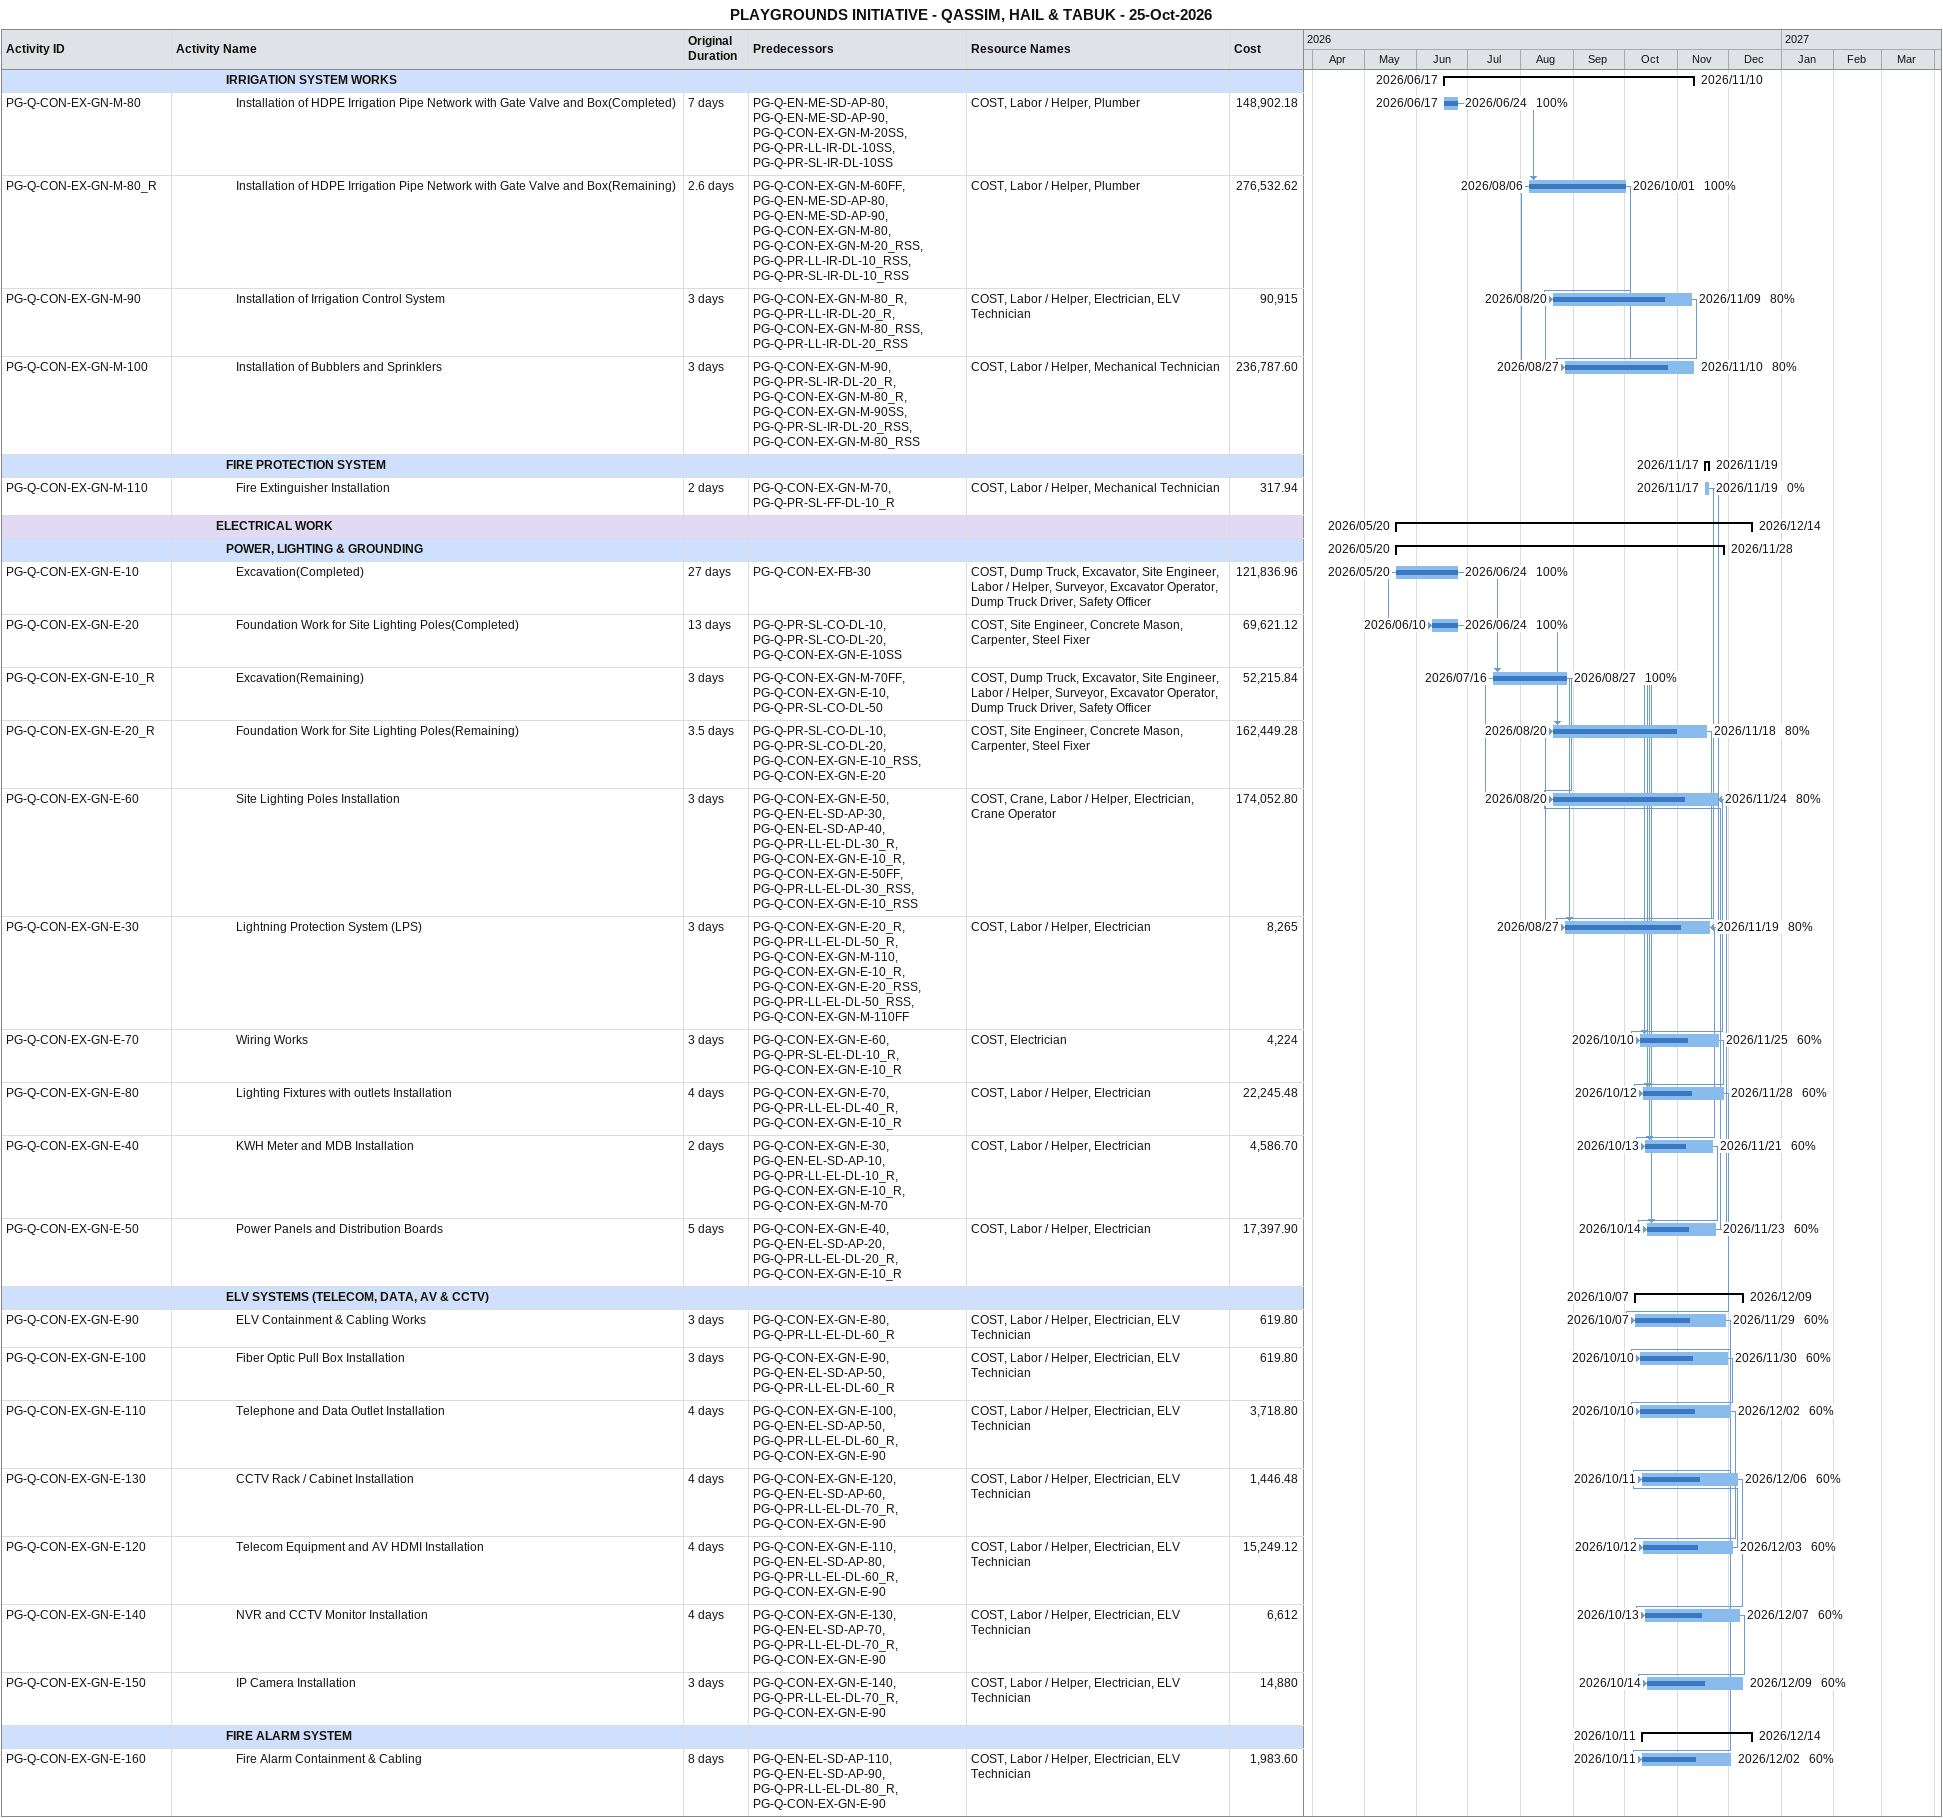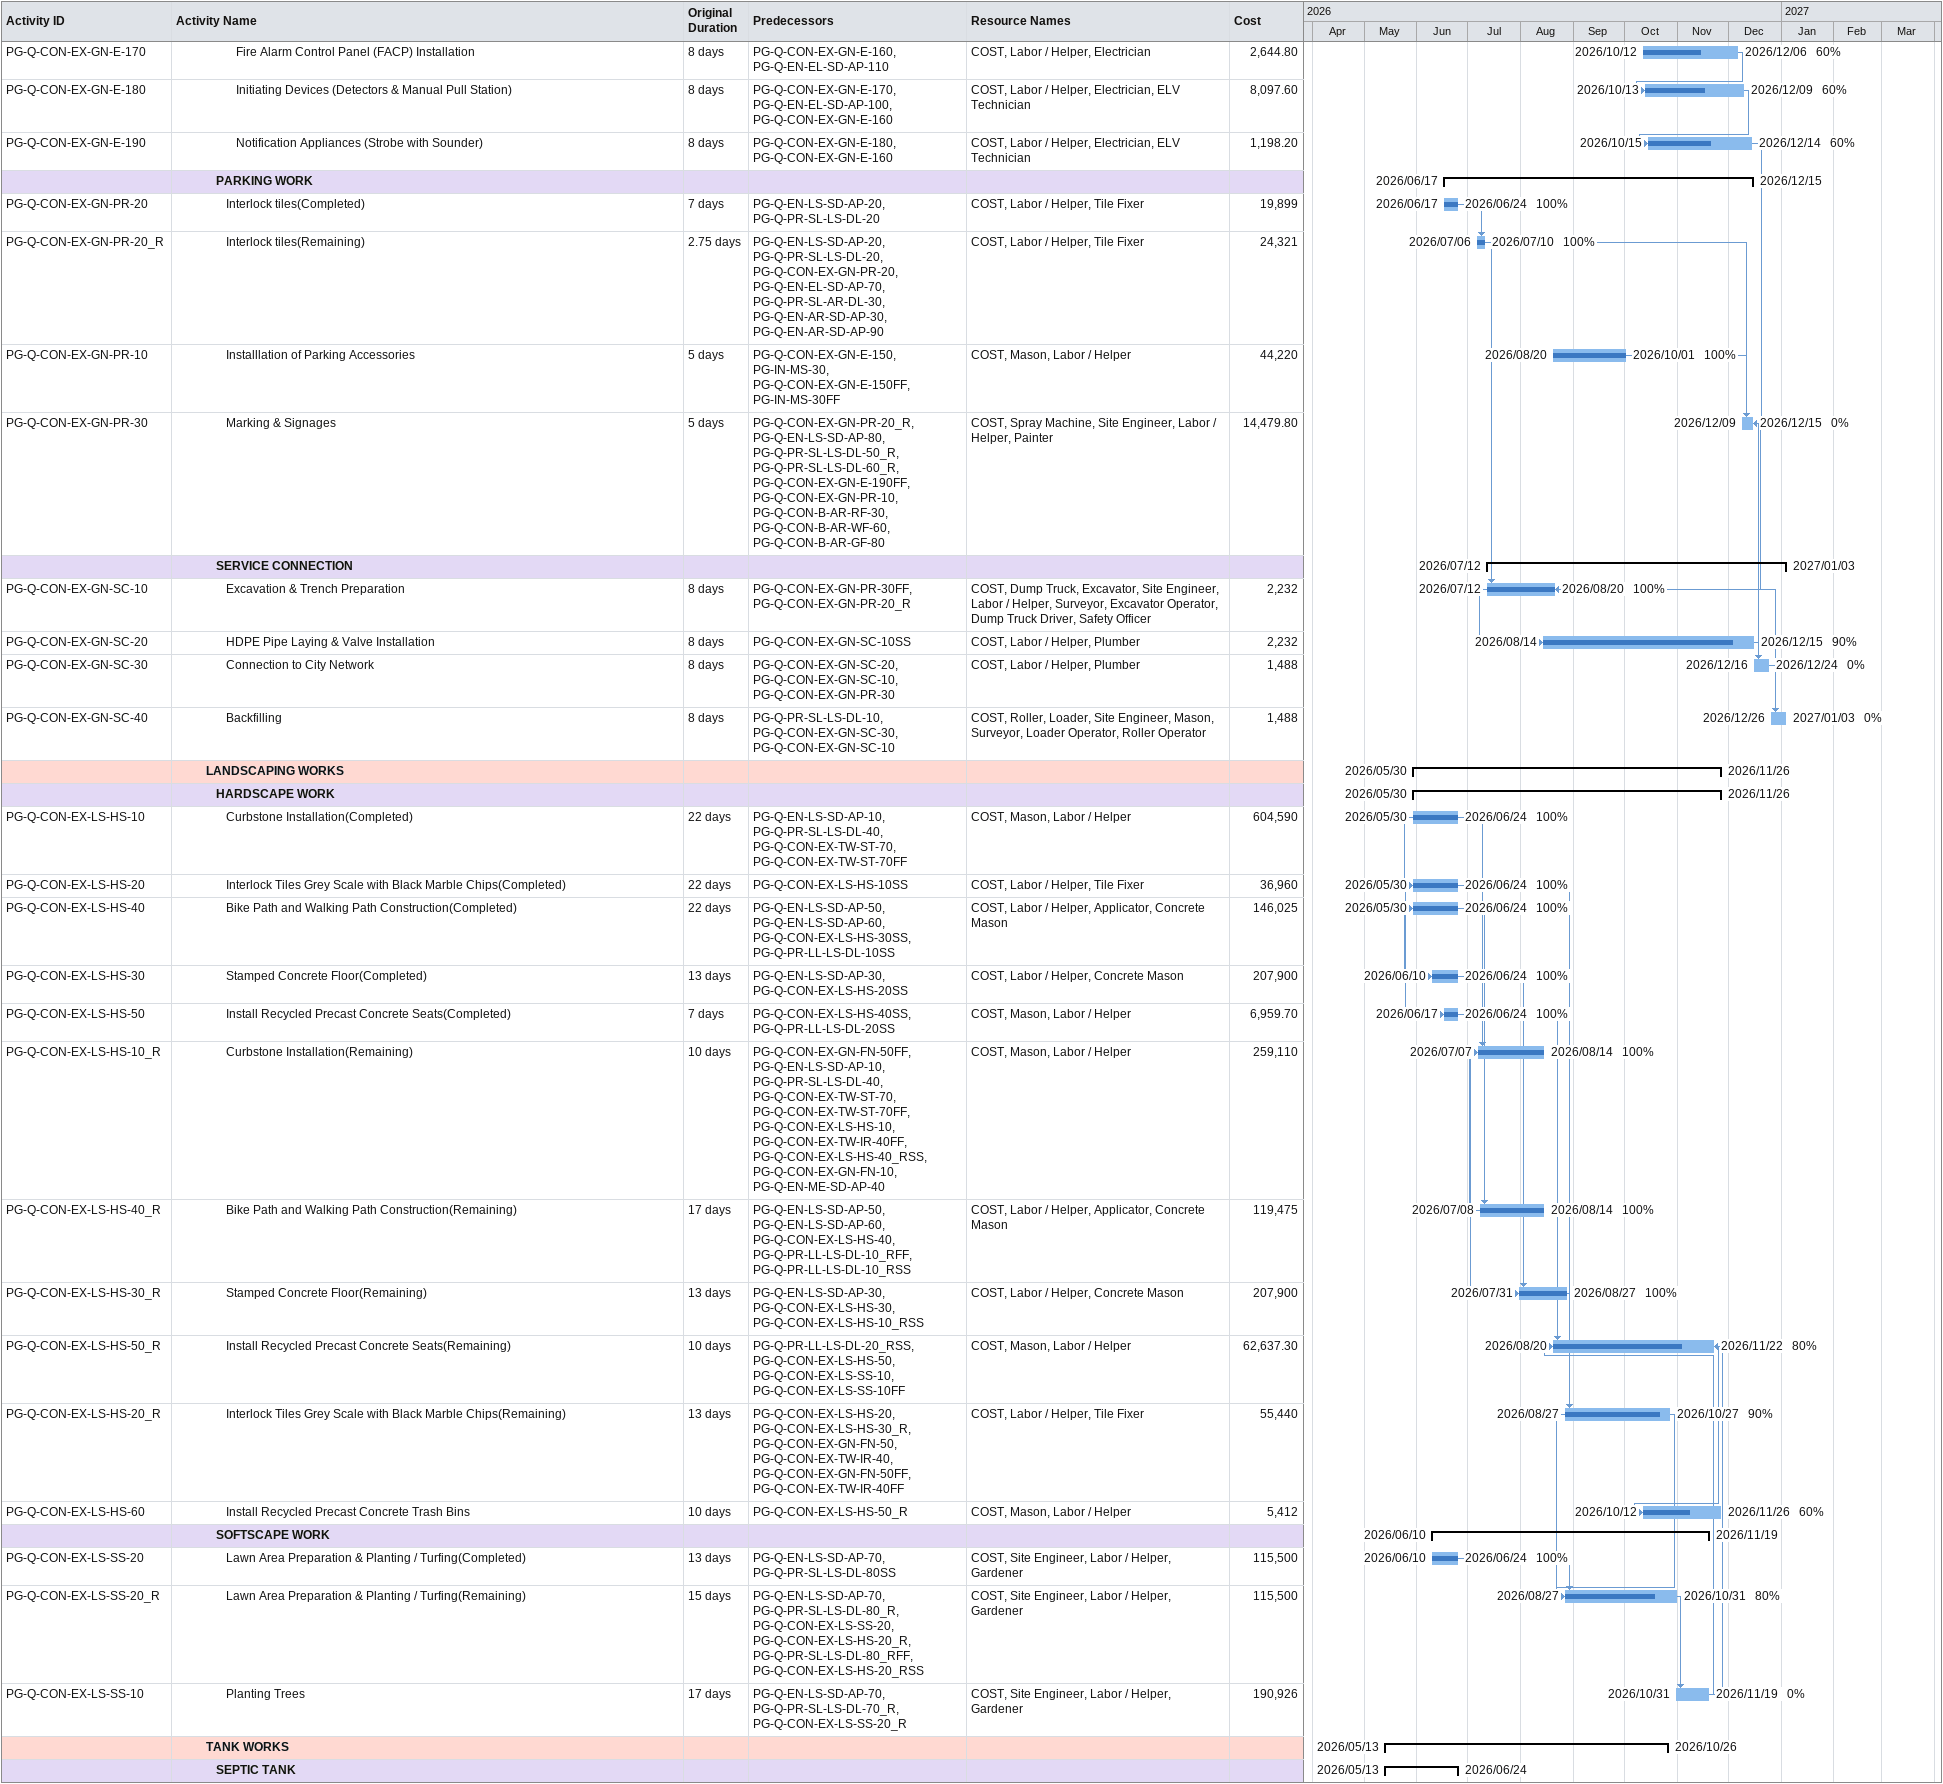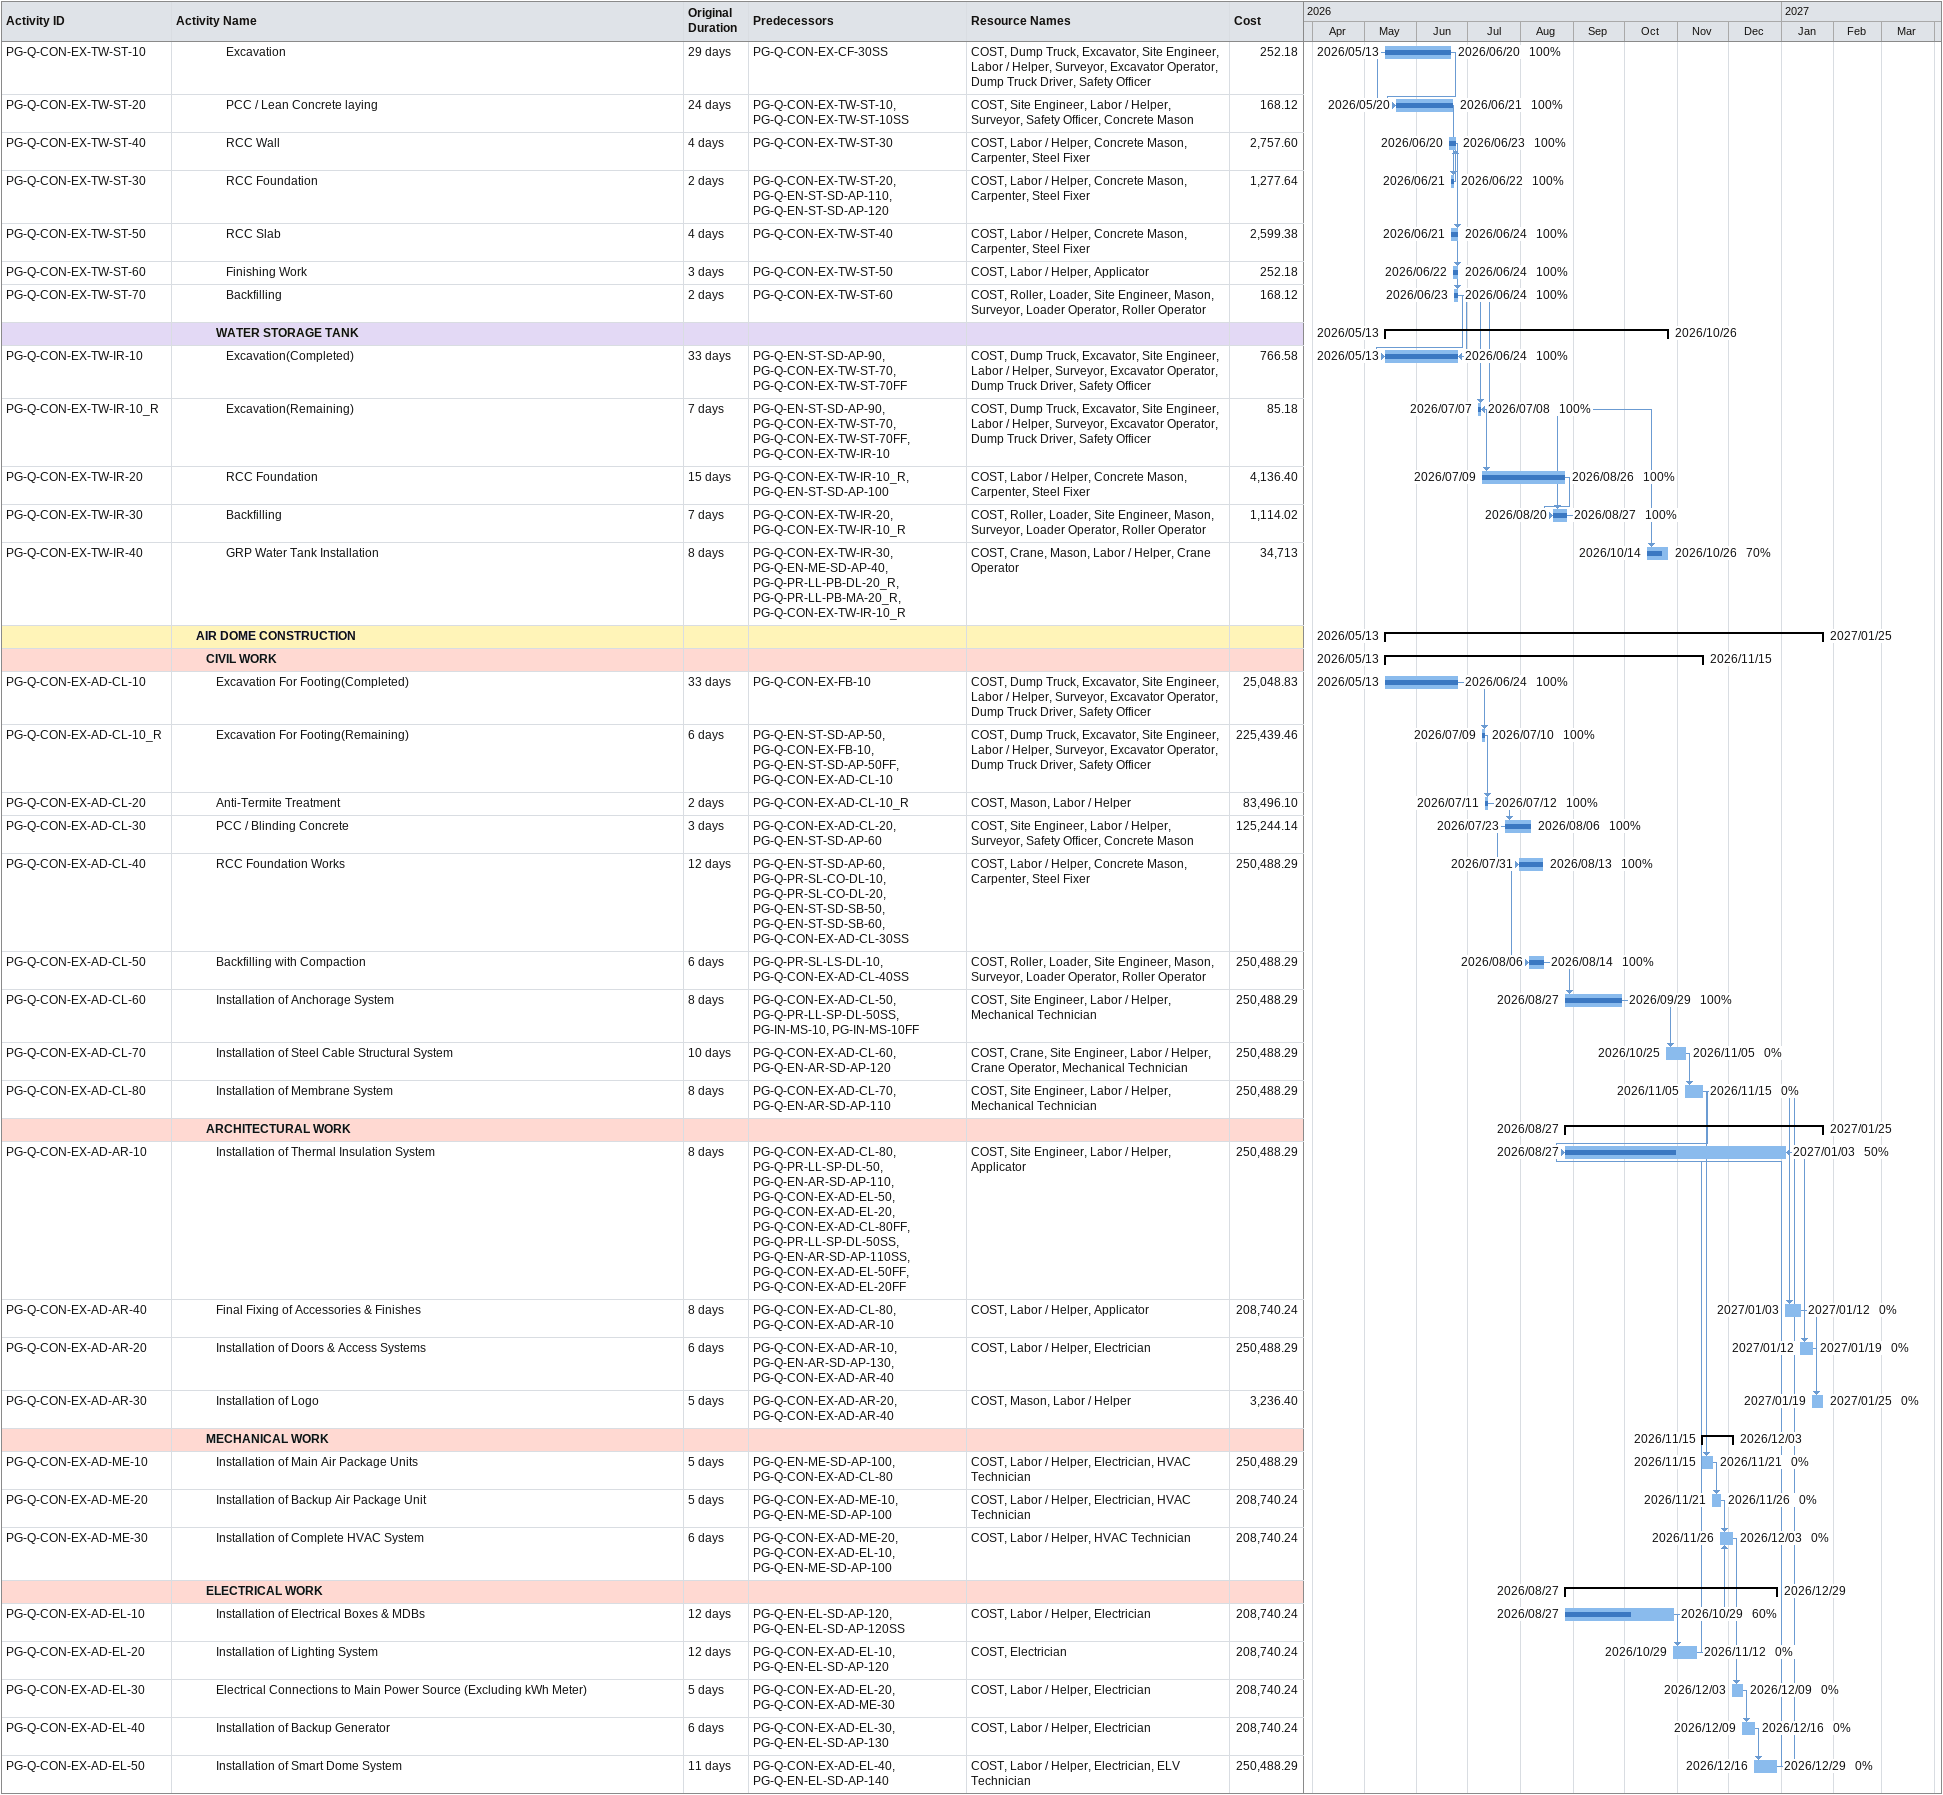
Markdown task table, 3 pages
PLAYGROUNDS INITIATIVE - QASSIM, HAIL & TABUK - 25-Oct-2026

| ID | Level | Task | Original duration | Start | Finish | Predecessors | Resources | % complete | Cost |
|---|---|---|---|---|---|---|---|---|---|
|  | 6 | **IRRIGATION SYSTEM WORKS** |  | 2026-06-17 | 2026-11-10 |  |  |  |  |
| PG-Q-CON-EX-GN-M-80 | 7 | Installation of HDPE Irrigation Pipe Network with Gate Valve and Box(Completed) | 7d | 2026-06-17 | 2026-06-24 | PG-Q-EN-ME-SD-AP-80, PG-Q-EN-ME-SD-AP-90, PG-Q-CON-EX-GN-M-20SS, PG-Q-PR-LL-IR-DL-10SS, PG-Q-PR-SL-IR-DL-10SS | COST, Labor / Helper, Plumber | 100 | 148902.18 |
| PG-Q-CON-EX-GN-M-80_R | 7 | Installation of HDPE Irrigation Pipe Network with Gate Valve and Box(Remaining) | 2.6d | 2026-08-06 | 2026-10-01 | PG-Q-CON-EX-GN-M-60FF, PG-Q-EN-ME-SD-AP-80, PG-Q-EN-ME-SD-AP-90, PG-Q-CON-EX-GN-M-80, PG-Q-CON-EX-GN-M-20_RSS, PG-Q-PR-LL-IR-DL-10_RSS, PG-Q-PR-SL-IR-DL-10_RSS | COST, Labor / Helper, Plumber | 100 | 276532.62 |
| PG-Q-CON-EX-GN-M-90 | 7 | Installation of Irrigation Control System | 3d | 2026-08-20 | 2026-11-09 | PG-Q-CON-EX-GN-M-80_R, PG-Q-PR-LL-IR-DL-20_R, PG-Q-CON-EX-GN-M-80_RSS, PG-Q-PR-LL-IR-DL-20_RSS | COST, Labor / Helper, Electrician, ELV Technician | 80 | 90915 |
| PG-Q-CON-EX-GN-M-100 | 7 | Installation of Bubblers and Sprinklers | 3d | 2026-08-27 | 2026-11-10 | PG-Q-CON-EX-GN-M-90, PG-Q-PR-SL-IR-DL-20_R, PG-Q-CON-EX-GN-M-80_R, PG-Q-CON-EX-GN-M-90SS, PG-Q-PR-SL-IR-DL-20_RSS, PG-Q-CON-EX-GN-M-80_RSS | COST, Labor / Helper, Mechanical Technician | 80 | 236787.60 |
|  | 6 | **FIRE PROTECTION SYSTEM** |  | 2026-11-17 | 2026-11-19 |  |  |  |  |
| PG-Q-CON-EX-GN-M-110 | 7 | Fire Extinguisher Installation | 2d | 2026-11-17 | 2026-11-19 | PG-Q-CON-EX-GN-M-70, PG-Q-PR-SL-FF-DL-10_R | COST, Labor / Helper, Mechanical Technician | 0 | 317.94 |
|  | 5 | **ELECTRICAL WORK** |  | 2026-05-20 | 2026-12-14 |  |  |  |  |
|  | 6 | **POWER, LIGHTING & GROUNDING** |  | 2026-05-20 | 2026-11-28 |  |  |  |  |
| PG-Q-CON-EX-GN-E-10 | 7 | Excavation(Completed) | 27d | 2026-05-20 | 2026-06-24 | PG-Q-CON-EX-FB-30 | COST, Dump Truck, Excavator, Site Engineer, Labor / Helper, Surveyor, Excavator Operator, Dump Truck Driver, Safety Officer | 100 | 121836.96 |
| PG-Q-CON-EX-GN-E-20 | 7 | Foundation Work for Site Lighting Poles(Completed) | 13d | 2026-06-10 | 2026-06-24 | PG-Q-PR-SL-CO-DL-10, PG-Q-PR-SL-CO-DL-20, PG-Q-CON-EX-GN-E-10SS | COST, Site Engineer, Concrete Mason, Carpenter, Steel Fixer | 100 | 69621.12 |
| PG-Q-CON-EX-GN-E-10_R | 7 | Excavation(Remaining) | 3d | 2026-07-16 | 2026-08-27 | PG-Q-CON-EX-GN-M-70FF, PG-Q-CON-EX-GN-E-10, PG-Q-PR-SL-CO-DL-50 | COST, Dump Truck, Excavator, Site Engineer, Labor / Helper, Surveyor, Excavator Operator, Dump Truck Driver, Safety Officer | 100 | 52215.84 |
| PG-Q-CON-EX-GN-E-20_R | 7 | Foundation Work for Site Lighting Poles(Remaining) | 3.5d | 2026-08-20 | 2026-11-18 | PG-Q-PR-SL-CO-DL-10, PG-Q-PR-SL-CO-DL-20, PG-Q-CON-EX-GN-E-10_RSS, PG-Q-CON-EX-GN-E-20 | COST, Site Engineer, Concrete Mason, Carpenter, Steel Fixer | 80 | 162449.28 |
| PG-Q-CON-EX-GN-E-60 | 7 | Site Lighting Poles Installation | 3d | 2026-08-20 | 2026-11-24 | PG-Q-CON-EX-GN-E-50, PG-Q-EN-EL-SD-AP-30, PG-Q-EN-EL-SD-AP-40, PG-Q-PR-LL-EL-DL-30_R, PG-Q-CON-EX-GN-E-10_R, PG-Q-CON-EX-GN-E-50FF, PG-Q-PR-LL-EL-DL-30_RSS, PG-Q-CON-EX-GN-E-10_RSS | COST, Crane, Labor / Helper, Electrician, Crane Operator | 80 | 174052.80 |
| PG-Q-CON-EX-GN-E-30 | 7 | Lightning Protection System (LPS) | 3d | 2026-08-27 | 2026-11-19 | PG-Q-CON-EX-GN-E-20_R, PG-Q-PR-LL-EL-DL-50_R, PG-Q-CON-EX-GN-M-110, PG-Q-CON-EX-GN-E-10_R, PG-Q-CON-EX-GN-E-20_RSS, PG-Q-PR-LL-EL-DL-50_RSS, PG-Q-CON-EX-GN-M-110FF | COST, Labor / Helper, Electrician | 80 | 8265 |
| PG-Q-CON-EX-GN-E-70 | 7 | Wiring Works | 3d | 2026-10-10 | 2026-11-25 | PG-Q-CON-EX-GN-E-60, PG-Q-PR-SL-EL-DL-10_R, PG-Q-CON-EX-GN-E-10_R | COST, Electrician | 60 | 4224 |
| PG-Q-CON-EX-GN-E-80 | 7 | Lighting Fixtures with outlets Installation | 4d | 2026-10-12 | 2026-11-28 | PG-Q-CON-EX-GN-E-70, PG-Q-PR-LL-EL-DL-40_R, PG-Q-CON-EX-GN-E-10_R | COST, Labor / Helper, Electrician | 60 | 22245.48 |
| PG-Q-CON-EX-GN-E-40 | 7 | KWH Meter and MDB Installation | 2d | 2026-10-13 | 2026-11-21 | PG-Q-CON-EX-GN-E-30, PG-Q-EN-EL-SD-AP-10, PG-Q-PR-LL-EL-DL-10_R, PG-Q-CON-EX-GN-E-10_R, PG-Q-CON-EX-GN-M-70 | COST, Labor / Helper, Electrician | 60 | 4586.70 |
| PG-Q-CON-EX-GN-E-50 | 7 | Power Panels and Distribution Boards | 5d | 2026-10-14 | 2026-11-23 | PG-Q-CON-EX-GN-E-40, PG-Q-EN-EL-SD-AP-20, PG-Q-PR-LL-EL-DL-20_R, PG-Q-CON-EX-GN-E-10_R | COST, Labor / Helper, Electrician | 60 | 17397.90 |
|  | 6 | **ELV SYSTEMS (TELECOM, DATA, AV & CCTV)** |  | 2026-10-07 | 2026-12-09 |  |  |  |  |
| PG-Q-CON-EX-GN-E-90 | 7 | ELV Containment & Cabling Works | 3d | 2026-10-07 | 2026-11-29 | PG-Q-CON-EX-GN-E-80, PG-Q-PR-LL-EL-DL-60_R | COST, Labor / Helper, Electrician, ELV Technician | 60 | 619.80 |
| PG-Q-CON-EX-GN-E-100 | 7 | Fiber Optic Pull Box Installation | 3d | 2026-10-10 | 2026-11-30 | PG-Q-CON-EX-GN-E-90, PG-Q-EN-EL-SD-AP-50, PG-Q-PR-LL-EL-DL-60_R | COST, Labor / Helper, Electrician, ELV Technician | 60 | 619.80 |
| PG-Q-CON-EX-GN-E-110 | 7 | Telephone and Data Outlet Installation | 4d | 2026-10-10 | 2026-12-02 | PG-Q-CON-EX-GN-E-100, PG-Q-EN-EL-SD-AP-50, PG-Q-PR-LL-EL-DL-60_R, PG-Q-CON-EX-GN-E-90 | COST, Labor / Helper, Electrician, ELV Technician | 60 | 3718.80 |
| PG-Q-CON-EX-GN-E-130 | 7 | CCTV Rack / Cabinet Installation | 4d | 2026-10-11 | 2026-12-06 | PG-Q-CON-EX-GN-E-120, PG-Q-EN-EL-SD-AP-60, PG-Q-PR-LL-EL-DL-70_R, PG-Q-CON-EX-GN-E-90 | COST, Labor / Helper, Electrician, ELV Technician | 60 | 1446.48 |
| PG-Q-CON-EX-GN-E-120 | 7 | Telecom Equipment and AV HDMI Installation | 4d | 2026-10-12 | 2026-12-03 | PG-Q-CON-EX-GN-E-110, PG-Q-EN-EL-SD-AP-80, PG-Q-PR-LL-EL-DL-60_R, PG-Q-CON-EX-GN-E-90 | COST, Labor / Helper, Electrician, ELV Technician | 60 | 15249.12 |
| PG-Q-CON-EX-GN-E-140 | 7 | NVR and CCTV Monitor Installation | 4d | 2026-10-13 | 2026-12-07 | PG-Q-CON-EX-GN-E-130, PG-Q-EN-EL-SD-AP-70, PG-Q-PR-LL-EL-DL-70_R, PG-Q-CON-EX-GN-E-90 | COST, Labor / Helper, Electrician, ELV Technician | 60 | 6612 |
| PG-Q-CON-EX-GN-E-150 | 7 | IP Camera Installation | 3d | 2026-10-14 | 2026-12-09 | PG-Q-CON-EX-GN-E-140, PG-Q-PR-LL-EL-DL-70_R, PG-Q-CON-EX-GN-E-90 | COST, Labor / Helper, Electrician, ELV Technician | 60 | 14880 |
|  | 6 | **FIRE ALARM SYSTEM** |  | 2026-10-11 | 2026-12-14 |  |  |  |  |
| PG-Q-CON-EX-GN-E-160 | 7 | Fire Alarm Containment & Cabling | 8d | 2026-10-11 | 2026-12-02 | PG-Q-EN-EL-SD-AP-110, PG-Q-EN-EL-SD-AP-90, PG-Q-PR-LL-EL-DL-80_R, PG-Q-CON-EX-GN-E-90 | COST, Labor / Helper, Electrician, ELV Technician | 60 | 1983.60 |
| PG-Q-CON-EX-GN-E-170 | 7 | Fire Alarm Control Panel (FACP) Installation | 8d | 2026-10-12 | 2026-12-06 | PG-Q-CON-EX-GN-E-160, PG-Q-EN-EL-SD-AP-110 | COST, Labor / Helper, Electrician | 60 | 2644.80 |
| PG-Q-CON-EX-GN-E-180 | 7 | Initiating Devices (Detectors & Manual Pull Station) | 8d | 2026-10-13 | 2026-12-09 | PG-Q-CON-EX-GN-E-170, PG-Q-EN-EL-SD-AP-100, PG-Q-CON-EX-GN-E-160 | COST, Labor / Helper, Electrician, ELV Technician | 60 | 8097.60 |
| PG-Q-CON-EX-GN-E-190 | 7 | Notification Appliances (Strobe with Sounder) | 8d | 2026-10-15 | 2026-12-14 | PG-Q-CON-EX-GN-E-180, PG-Q-CON-EX-GN-E-160 | COST, Labor / Helper, Electrician, ELV Technician | 60 | 1198.20 |
|  | 5 | **PARKING WORK** |  | 2026-06-17 | 2026-12-15 |  |  |  |  |
| PG-Q-CON-EX-GN-PR-20 | 6 | Interlock tiles(Completed) | 7d | 2026-06-17 | 2026-06-24 | PG-Q-EN-LS-SD-AP-20, PG-Q-PR-SL-LS-DL-20 | COST, Labor / Helper, Tile Fixer | 100 | 19899 |
| PG-Q-CON-EX-GN-PR-20_R | 6 | Interlock tiles(Remaining) | 2.75d | 2026-07-06 | 2026-07-10 | PG-Q-EN-LS-SD-AP-20, PG-Q-PR-SL-LS-DL-20, PG-Q-CON-EX-GN-PR-20, PG-Q-EN-EL-SD-AP-70, PG-Q-PR-SL-AR-DL-30, PG-Q-EN-AR-SD-AP-30, PG-Q-EN-AR-SD-AP-90 | COST, Labor / Helper, Tile Fixer | 100 | 24321 |
| PG-Q-CON-EX-GN-PR-10 | 6 | Installlation of Parking Accessories | 5d | 2026-08-20 | 2026-10-01 | PG-Q-CON-EX-GN-E-150, PG-IN-MS-30, PG-Q-CON-EX-GN-E-150FF, PG-IN-MS-30FF | COST, Mason, Labor / Helper | 100 | 44220 |
| PG-Q-CON-EX-GN-PR-30 | 6 | Marking & Signages | 5d | 2026-12-09 | 2026-12-15 | PG-Q-CON-EX-GN-PR-20_R, PG-Q-EN-LS-SD-AP-80, PG-Q-PR-SL-LS-DL-50_R, PG-Q-PR-SL-LS-DL-60_R, PG-Q-CON-EX-GN-E-190FF, PG-Q-CON-EX-GN-PR-10, PG-Q-CON-B-AR-RF-30, PG-Q-CON-B-AR-WF-60, PG-Q-CON-B-AR-GF-80 | COST, Spray Machine, Site Engineer, Labor / Helper, Painter | 0 | 14479.80 |
|  | 5 | **SERVICE CONNECTION** |  | 2026-07-12 | 2027-01-03 |  |  |  |  |
| PG-Q-CON-EX-GN-SC-10 | 6 | Excavation & Trench Preparation | 8d | 2026-07-12 | 2026-08-20 | PG-Q-CON-EX-GN-PR-30FF, PG-Q-CON-EX-GN-PR-20_R | COST, Dump Truck, Excavator, Site Engineer, Labor / Helper, Surveyor, Excavator Operator, Dump Truck Driver, Safety Officer | 100 | 2232 |
| PG-Q-CON-EX-GN-SC-20 | 6 | HDPE Pipe Laying & Valve Installation | 8d | 2026-08-14 | 2026-12-15 | PG-Q-CON-EX-GN-SC-10SS | COST, Labor / Helper, Plumber | 90 | 2232 |
| PG-Q-CON-EX-GN-SC-30 | 6 | Connection to City Network | 8d | 2026-12-16 | 2026-12-24 | PG-Q-CON-EX-GN-SC-20, PG-Q-CON-EX-GN-SC-10, PG-Q-CON-EX-GN-PR-30 | COST, Labor / Helper, Plumber | 0 | 1488 |
| PG-Q-CON-EX-GN-SC-40 | 6 | Backfilling | 8d | 2026-12-26 | 2027-01-03 | PG-Q-PR-SL-LS-DL-10, PG-Q-CON-EX-GN-SC-30, PG-Q-CON-EX-GN-SC-10 | COST, Roller, Loader, Site Engineer, Mason, Surveyor, Loader Operator, Roller Operator | 0 | 1488 |
|  | 4 | **LANDSCAPING WORKS** |  | 2026-05-30 | 2026-11-26 |  |  |  |  |
|  | 5 | **HARDSCAPE WORK** |  | 2026-05-30 | 2026-11-26 |  |  |  |  |
| PG-Q-CON-EX-LS-HS-10 | 6 | Curbstone Installation(Completed) | 22d | 2026-05-30 | 2026-06-24 | PG-Q-EN-LS-SD-AP-10, PG-Q-PR-SL-LS-DL-40, PG-Q-CON-EX-TW-ST-70, PG-Q-CON-EX-TW-ST-70FF | COST, Mason, Labor / Helper | 100 | 604590 |
| PG-Q-CON-EX-LS-HS-20 | 6 | Interlock Tiles Grey Scale with Black Marble Chips(Completed) | 22d | 2026-05-30 | 2026-06-24 | PG-Q-CON-EX-LS-HS-10SS | COST, Labor / Helper, Tile Fixer | 100 | 36960 |
| PG-Q-CON-EX-LS-HS-40 | 6 | Bike Path and Walking Path Construction(Completed) | 22d | 2026-05-30 | 2026-06-24 | PG-Q-EN-LS-SD-AP-50, PG-Q-EN-LS-SD-AP-60, PG-Q-CON-EX-LS-HS-30SS, PG-Q-PR-LL-LS-DL-10SS | COST, Labor / Helper, Applicator, Concrete Mason | 100 | 146025 |
| PG-Q-CON-EX-LS-HS-30 | 6 | Stamped Concrete Floor(Completed) | 13d | 2026-06-10 | 2026-06-24 | PG-Q-EN-LS-SD-AP-30, PG-Q-CON-EX-LS-HS-20SS | COST, Labor / Helper, Concrete Mason | 100 | 207900 |
| PG-Q-CON-EX-LS-HS-50 | 6 | Install Recycled Precast Concrete Seats(Completed) | 7d | 2026-06-17 | 2026-06-24 | PG-Q-CON-EX-LS-HS-40SS, PG-Q-PR-LL-LS-DL-20SS | COST, Mason, Labor / Helper | 100 | 6959.70 |
| PG-Q-CON-EX-LS-HS-10_R | 6 | Curbstone Installation(Remaining) | 10d | 2026-07-07 | 2026-08-14 | PG-Q-CON-EX-GN-FN-50FF, PG-Q-EN-LS-SD-AP-10, PG-Q-PR-SL-LS-DL-40, PG-Q-CON-EX-TW-ST-70, PG-Q-CON-EX-TW-ST-70FF, PG-Q-CON-EX-LS-HS-10, PG-Q-CON-EX-TW-IR-40FF, PG-Q-CON-EX-LS-HS-40_RSS, PG-Q-CON-EX-GN-FN-10, PG-Q-EN-ME-SD-AP-40 | COST, Mason, Labor / Helper | 100 | 259110 |
| PG-Q-CON-EX-LS-HS-40_R | 6 | Bike Path and Walking Path Construction(Remaining) | 17d | 2026-07-08 | 2026-08-14 | PG-Q-EN-LS-SD-AP-50, PG-Q-EN-LS-SD-AP-60, PG-Q-CON-EX-LS-HS-40, PG-Q-PR-LL-LS-DL-10_RFF, PG-Q-PR-LL-LS-DL-10_RSS | COST, Labor / Helper, Applicator, Concrete Mason | 100 | 119475 |
| PG-Q-CON-EX-LS-HS-30_R | 6 | Stamped Concrete Floor(Remaining) | 13d | 2026-07-31 | 2026-08-27 | PG-Q-EN-LS-SD-AP-30, PG-Q-CON-EX-LS-HS-30, PG-Q-CON-EX-LS-HS-10_RSS | COST, Labor / Helper, Concrete Mason | 100 | 207900 |
| PG-Q-CON-EX-LS-HS-50_R | 6 | Install Recycled Precast Concrete Seats(Remaining) | 10d | 2026-08-20 | 2026-11-22 | PG-Q-PR-LL-LS-DL-20_RSS, PG-Q-CON-EX-LS-HS-50, PG-Q-CON-EX-LS-SS-10, PG-Q-CON-EX-LS-SS-10FF | COST, Mason, Labor / Helper | 80 | 62637.30 |
| PG-Q-CON-EX-LS-HS-20_R | 6 | Interlock Tiles Grey Scale with Black Marble Chips(Remaining) | 13d | 2026-08-27 | 2026-10-27 | PG-Q-CON-EX-LS-HS-20, PG-Q-CON-EX-LS-HS-30_R, PG-Q-CON-EX-GN-FN-50, PG-Q-CON-EX-TW-IR-40, PG-Q-CON-EX-GN-FN-50FF, PG-Q-CON-EX-TW-IR-40FF | COST, Labor / Helper, Tile Fixer | 90 | 55440 |
| PG-Q-CON-EX-LS-HS-60 | 6 | Install Recycled Precast Concrete Trash Bins | 10d | 2026-10-12 | 2026-11-26 | PG-Q-CON-EX-LS-HS-50_R | COST, Mason, Labor / Helper | 60 | 5412 |
|  | 5 | **SOFTSCAPE WORK** |  | 2026-06-10 | 2026-11-19 |  |  |  |  |
| PG-Q-CON-EX-LS-SS-20 | 6 | Lawn Area Preparation & Planting / Turfing(Completed) | 13d | 2026-06-10 | 2026-06-24 | PG-Q-EN-LS-SD-AP-70, PG-Q-PR-SL-LS-DL-80SS | COST, Site Engineer, Labor / Helper, Gardener | 100 | 115500 |
| PG-Q-CON-EX-LS-SS-20_R | 6 | Lawn Area Preparation & Planting / Turfing(Remaining) | 15d | 2026-08-27 | 2026-10-31 | PG-Q-EN-LS-SD-AP-70, PG-Q-PR-SL-LS-DL-80_R, PG-Q-CON-EX-LS-SS-20, PG-Q-CON-EX-LS-HS-20_R, PG-Q-PR-SL-LS-DL-80_RFF, PG-Q-CON-EX-LS-HS-20_RSS | COST, Site Engineer, Labor / Helper, Gardener | 80 | 115500 |
| PG-Q-CON-EX-LS-SS-10 | 6 | Planting Trees | 17d | 2026-10-31 | 2026-11-19 | PG-Q-EN-LS-SD-AP-70, PG-Q-PR-SL-LS-DL-70_R, PG-Q-CON-EX-LS-SS-20_R | COST, Site Engineer, Labor / Helper, Gardener | 0 | 190926 |
|  | 4 | **TANK WORKS** |  | 2026-05-13 | 2026-10-26 |  |  |  |  |
|  | 5 | **SEPTIC TANK** |  | 2026-05-13 | 2026-06-24 |  |  |  |  |
| PG-Q-CON-EX-TW-ST-10 | 6 | Excavation | 29d | 2026-05-13 | 2026-06-20 | PG-Q-CON-EX-CF-30SS | COST, Dump Truck, Excavator, Site Engineer, Labor / Helper, Surveyor, Excavator Operator, Dump Truck Driver, Safety Officer | 100 | 252.18 |
| PG-Q-CON-EX-TW-ST-20 | 6 | PCC / Lean Concrete laying | 24d | 2026-05-20 | 2026-06-21 | PG-Q-CON-EX-TW-ST-10, PG-Q-CON-EX-TW-ST-10SS | COST, Site Engineer, Labor / Helper, Surveyor, Safety Officer, Concrete Mason | 100 | 168.12 |
| PG-Q-CON-EX-TW-ST-40 | 6 | RCC Wall | 4d | 2026-06-20 | 2026-06-23 | PG-Q-CON-EX-TW-ST-30 | COST, Labor / Helper, Concrete Mason, Carpenter, Steel Fixer | 100 | 2757.60 |
| PG-Q-CON-EX-TW-ST-30 | 6 | RCC Foundation | 2d | 2026-06-21 | 2026-06-22 | PG-Q-CON-EX-TW-ST-20, PG-Q-EN-ST-SD-AP-110, PG-Q-EN-ST-SD-AP-120 | COST, Labor / Helper, Concrete Mason, Carpenter, Steel Fixer | 100 | 1277.64 |
| PG-Q-CON-EX-TW-ST-50 | 6 | RCC Slab | 4d | 2026-06-21 | 2026-06-24 | PG-Q-CON-EX-TW-ST-40 | COST, Labor / Helper, Concrete Mason, Carpenter, Steel Fixer | 100 | 2599.38 |
| PG-Q-CON-EX-TW-ST-60 | 6 | Finishing Work | 3d | 2026-06-22 | 2026-06-24 | PG-Q-CON-EX-TW-ST-50 | COST, Labor / Helper, Applicator | 100 | 252.18 |
| PG-Q-CON-EX-TW-ST-70 | 6 | Backfilling | 2d | 2026-06-23 | 2026-06-24 | PG-Q-CON-EX-TW-ST-60 | COST, Roller, Loader, Site Engineer, Mason, Surveyor, Loader Operator, Roller Operator | 100 | 168.12 |
|  | 5 | **WATER STORAGE TANK** |  | 2026-05-13 | 2026-10-26 |  |  |  |  |
| PG-Q-CON-EX-TW-IR-10 | 6 | Excavation(Completed) | 33d | 2026-05-13 | 2026-06-24 | PG-Q-EN-ST-SD-AP-90, PG-Q-CON-EX-TW-ST-70, PG-Q-CON-EX-TW-ST-70FF | COST, Dump Truck, Excavator, Site Engineer, Labor / Helper, Surveyor, Excavator Operator, Dump Truck Driver, Safety Officer | 100 | 766.58 |
| PG-Q-CON-EX-TW-IR-10_R | 6 | Excavation(Remaining) | 7d | 2026-07-07 | 2026-07-08 | PG-Q-EN-ST-SD-AP-90, PG-Q-CON-EX-TW-ST-70, PG-Q-CON-EX-TW-ST-70FF, PG-Q-CON-EX-TW-IR-10 | COST, Dump Truck, Excavator, Site Engineer, Labor / Helper, Surveyor, Excavator Operator, Dump Truck Driver, Safety Officer | 100 | 85.18 |
| PG-Q-CON-EX-TW-IR-20 | 6 | RCC Foundation | 15d | 2026-07-09 | 2026-08-26 | PG-Q-CON-EX-TW-IR-10_R, PG-Q-EN-ST-SD-AP-100 | COST, Labor / Helper, Concrete Mason, Carpenter, Steel Fixer | 100 | 4136.40 |
| PG-Q-CON-EX-TW-IR-30 | 6 | Backfilling | 7d | 2026-08-20 | 2026-08-27 | PG-Q-CON-EX-TW-IR-20, PG-Q-CON-EX-TW-IR-10_R | COST, Roller, Loader, Site Engineer, Mason, Surveyor, Loader Operator, Roller Operator | 100 | 1114.02 |
| PG-Q-CON-EX-TW-IR-40 | 6 | GRP Water Tank Installation | 8d | 2026-10-14 | 2026-10-26 | PG-Q-CON-EX-TW-IR-30, PG-Q-EN-ME-SD-AP-40, PG-Q-PR-LL-PB-DL-20_R, PG-Q-PR-LL-PB-MA-20_R, PG-Q-CON-EX-TW-IR-10_R | COST, Crane, Mason, Labor / Helper, Crane Operator | 70 | 34713 |
|  | 3 | **AIR DOME CONSTRUCTION** |  | 2026-05-13 | 2027-01-25 |  |  |  |  |
|  | 4 | **CIVIL WORK** |  | 2026-05-13 | 2026-11-15 |  |  |  |  |
| PG-Q-CON-EX-AD-CL-10 | 5 | Excavation For Footing(Completed) | 33d | 2026-05-13 | 2026-06-24 | PG-Q-CON-EX-FB-10 | COST, Dump Truck, Excavator, Site Engineer, Labor / Helper, Surveyor, Excavator Operator, Dump Truck Driver, Safety Officer | 100 | 25048.83 |
| PG-Q-CON-EX-AD-CL-10_R | 5 | Excavation For Footing(Remaining) | 6d | 2026-07-09 | 2026-07-10 | PG-Q-EN-ST-SD-AP-50, PG-Q-CON-EX-FB-10, PG-Q-EN-ST-SD-AP-50FF, PG-Q-CON-EX-AD-CL-10 | COST, Dump Truck, Excavator, Site Engineer, Labor / Helper, Surveyor, Excavator Operator, Dump Truck Driver, Safety Officer | 100 | 225439.46 |
| PG-Q-CON-EX-AD-CL-20 | 5 | Anti-Termite Treatment | 2d | 2026-07-11 | 2026-07-12 | PG-Q-CON-EX-AD-CL-10_R | COST, Mason, Labor / Helper | 100 | 83496.10 |
| PG-Q-CON-EX-AD-CL-30 | 5 | PCC / Blinding Concrete | 3d | 2026-07-23 | 2026-08-06 | PG-Q-CON-EX-AD-CL-20, PG-Q-EN-ST-SD-AP-60 | COST, Site Engineer, Labor / Helper, Surveyor, Safety Officer, Concrete Mason | 100 | 125244.14 |
| PG-Q-CON-EX-AD-CL-40 | 5 | RCC Foundation Works | 12d | 2026-07-31 | 2026-08-13 | PG-Q-EN-ST-SD-AP-60, PG-Q-PR-SL-CO-DL-10, PG-Q-PR-SL-CO-DL-20, PG-Q-EN-ST-SD-SB-50, PG-Q-EN-ST-SD-SB-60, PG-Q-CON-EX-AD-CL-30SS | COST, Labor / Helper, Concrete Mason, Carpenter, Steel Fixer | 100 | 250488.29 |
| PG-Q-CON-EX-AD-CL-50 | 5 | Backfilling with Compaction | 6d | 2026-08-06 | 2026-08-14 | PG-Q-PR-SL-LS-DL-10, PG-Q-CON-EX-AD-CL-40SS | COST, Roller, Loader, Site Engineer, Mason, Surveyor, Loader Operator, Roller Operator | 100 | 250488.29 |
| PG-Q-CON-EX-AD-CL-60 | 5 | Installation of Anchorage System | 8d | 2026-08-27 | 2026-09-29 | PG-Q-CON-EX-AD-CL-50, PG-Q-PR-LL-SP-DL-50SS, PG-IN-MS-10, PG-IN-MS-10FF | COST, Site Engineer, Labor / Helper, Mechanical Technician | 100 | 250488.29 |
| PG-Q-CON-EX-AD-CL-70 | 5 | Installation of Steel Cable Structural System | 10d | 2026-10-25 | 2026-11-05 | PG-Q-CON-EX-AD-CL-60, PG-Q-EN-AR-SD-AP-120 | COST, Crane, Site Engineer, Labor / Helper, Crane Operator, Mechanical Technician | 0 | 250488.29 |
| PG-Q-CON-EX-AD-CL-80 | 5 | Installation of Membrane System | 8d | 2026-11-05 | 2026-11-15 | PG-Q-CON-EX-AD-CL-70, PG-Q-EN-AR-SD-AP-110 | COST, Site Engineer, Labor / Helper, Mechanical Technician | 0 | 250488.29 |
|  | 4 | **ARCHITECTURAL WORK** |  | 2026-08-27 | 2027-01-25 |  |  |  |  |
| PG-Q-CON-EX-AD-AR-10 | 5 | Installation of Thermal Insulation System | 8d | 2026-08-27 | 2027-01-03 | PG-Q-CON-EX-AD-CL-80, PG-Q-PR-LL-SP-DL-50, PG-Q-EN-AR-SD-AP-110, PG-Q-CON-EX-AD-EL-50, PG-Q-CON-EX-AD-EL-20, PG-Q-CON-EX-AD-CL-80FF, PG-Q-PR-LL-SP-DL-50SS, PG-Q-EN-AR-SD-AP-110SS, PG-Q-CON-EX-AD-EL-50FF, PG-Q-CON-EX-AD-EL-20FF | COST, Site Engineer, Labor / Helper, Applicator | 50 | 250488.29 |
| PG-Q-CON-EX-AD-AR-40 | 5 | Final Fixing of Accessories & Finishes | 8d | 2027-01-03 | 2027-01-12 | PG-Q-CON-EX-AD-CL-80, PG-Q-CON-EX-AD-AR-10 | COST, Labor / Helper, Applicator | 0 | 208740.24 |
| PG-Q-CON-EX-AD-AR-20 | 5 | Installation of Doors & Access Systems | 6d | 2027-01-12 | 2027-01-19 | PG-Q-CON-EX-AD-AR-10, PG-Q-EN-AR-SD-AP-130, PG-Q-CON-EX-AD-AR-40 | COST, Labor / Helper, Electrician | 0 | 250488.29 |
| PG-Q-CON-EX-AD-AR-30 | 5 | Installation of Logo | 5d | 2027-01-19 | 2027-01-25 | PG-Q-CON-EX-AD-AR-20, PG-Q-CON-EX-AD-AR-40 | COST, Mason, Labor / Helper | 0 | 3236.40 |
|  | 4 | **MECHANICAL WORK** |  | 2026-11-15 | 2026-12-03 |  |  |  |  |
| PG-Q-CON-EX-AD-ME-10 | 5 | Installation of Main Air Package Units | 5d | 2026-11-15 | 2026-11-21 | PG-Q-EN-ME-SD-AP-100, PG-Q-CON-EX-AD-CL-80 | COST, Labor / Helper, Electrician, HVAC Technician | 0 | 250488.29 |
| PG-Q-CON-EX-AD-ME-20 | 5 | Installation of Backup Air Package Unit | 5d | 2026-11-21 | 2026-11-26 | PG-Q-CON-EX-AD-ME-10, PG-Q-EN-ME-SD-AP-100 | COST, Labor / Helper, Electrician, HVAC Technician | 0 | 208740.24 |
| PG-Q-CON-EX-AD-ME-30 | 5 | Installation of Complete HVAC System | 6d | 2026-11-26 | 2026-12-03 | PG-Q-CON-EX-AD-ME-20, PG-Q-CON-EX-AD-EL-10, PG-Q-EN-ME-SD-AP-100 | COST, Labor / Helper, HVAC Technician | 0 | 208740.24 |
|  | 4 | **ELECTRICAL WORK** |  | 2026-08-27 | 2026-12-29 |  |  |  |  |
| PG-Q-CON-EX-AD-EL-10 | 5 | Installation of Electrical Boxes & MDBs | 12d | 2026-08-27 | 2026-10-29 | PG-Q-EN-EL-SD-AP-120, PG-Q-EN-EL-SD-AP-120SS | COST, Labor / Helper, Electrician | 60 | 208740.24 |
| PG-Q-CON-EX-AD-EL-20 | 5 | Installation of Lighting System | 12d | 2026-10-29 | 2026-11-12 | PG-Q-CON-EX-AD-EL-10, PG-Q-EN-EL-SD-AP-120 | COST, Electrician | 0 | 208740.24 |
| PG-Q-CON-EX-AD-EL-30 | 5 | Electrical Connections to Main Power Source (Excluding kWh Meter) | 5d | 2026-12-03 | 2026-12-09 | PG-Q-CON-EX-AD-EL-20, PG-Q-CON-EX-AD-ME-30 | COST, Labor / Helper, Electrician | 0 | 208740.24 |
| PG-Q-CON-EX-AD-EL-40 | 5 | Installation of Backup Generator | 6d | 2026-12-09 | 2026-12-16 | PG-Q-CON-EX-AD-EL-30, PG-Q-EN-EL-SD-AP-130 | COST, Labor / Helper, Electrician | 0 | 208740.24 |
| PG-Q-CON-EX-AD-EL-50 | 5 | Installation of Smart Dome System | 11d | 2026-12-16 | 2026-12-29 | PG-Q-CON-EX-AD-EL-40, PG-Q-EN-EL-SD-AP-140 | COST, Labor / Helper, Electrician, ELV Technician | 0 | 250488.29 |
